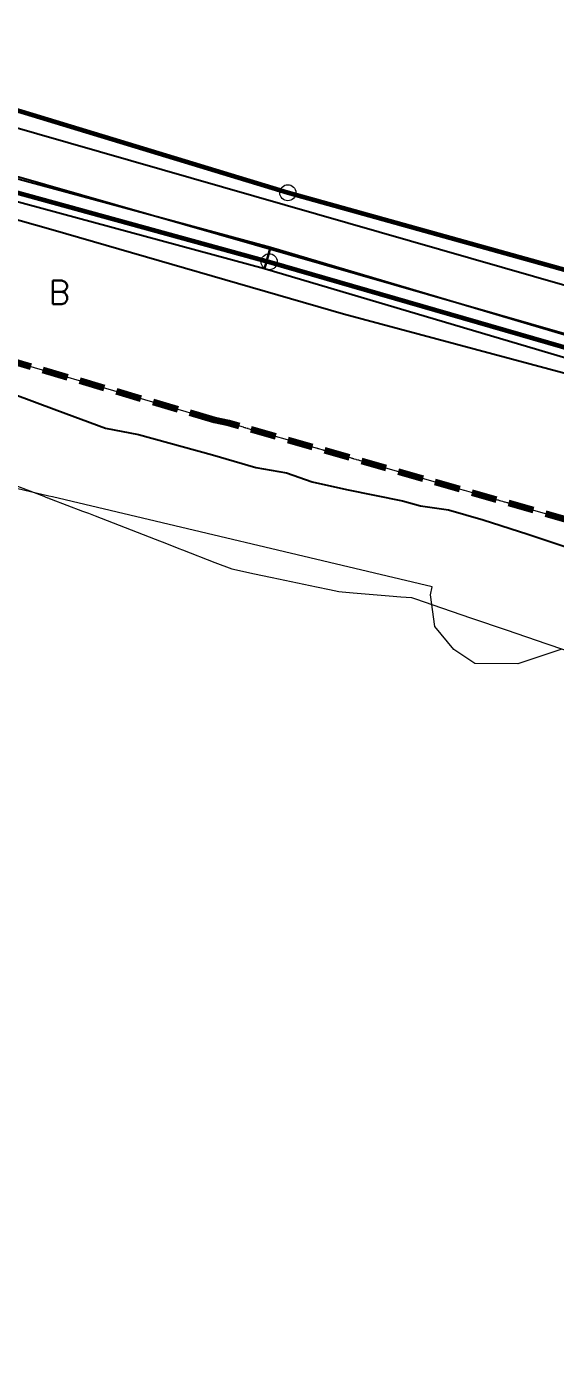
# Model space of a CAD drawing. Extents: x 2520721 to 2521796, y 1155654 to 1156356.
# Drawn here: x 2521320.3 to 2521403.2, y 1156041.5 to 1156250.5 of the extents above; entities that cross this region are included whole.
import ezdxf

# ---------------------------------------------------------------- set-up
doc = ezdxf.new("R2010")
doc.units = 0
doc.linetypes.add('HIDDEN', pattern=[6, 4, -2])
doc.layers.get('0').update_dxf_attribs({"linetype": 'CONTINUOUS'})
for name, color, linetype in [('B0241', 7, 'CONTINUOUS'), ('CDS_NATURES', 7, 'CONTINUOUS'), ('P_RIM_TRE_EXPLOITATION', 7, 'CONTINUOUS'), ('P_RIM_TRE_EXTRACTION', 7, 'CONTINUOUS'), ('POINTS', 7, 'CONTINUOUS'), ('PROPRIETE_IMMEUBLES', 7, 'CONTINUOUS'), ('RAMBLAIS0237', 7, 'CONTINUOUS'), ('SECTEUR_NON_EXPLOITE0253', 7, 'CONTINUOUS')]:
    doc.layers.add(name, color=color, linetype=linetype)
doc.styles.get("Standard").update_dxf_attribs({"font": 'simplex'})

# ---------------------------------------------------------------- blocks, each defined once
blk = doc.blocks.new('*G252415')
at = {"color": 7}
for points in [[(255.7, 423.96, 0), (254.75, 420.59, 0), (171.78, 443.03, 0), (172.76, 446.39, 0)], [(329.86, 401.97, 0), (328.98, 398.59, 0), (254.75, 420.59, 0), (255.7, 423.96, 0)]]:
    blk.add_polyline3d(points, close=True, dxfattribs=at)
blk = doc.blocks.new('1')
at = {"layer": 'POINTS', "color": 8, "lineweight": 15}
blk.add_circle((0, 0), 0.7, dxfattribs=at)
at = {"layer": 'POINTS', "color": 7}
blk.add_circle((0, 0), 0.05, dxfattribs=at)
blk = doc.blocks.new('*G609309')
at = {"layer": 'RAMBLAIS0237', "color": 7, "lineweight": 20}
blk.add_polyline3d([(198.77, 256.96, 0), (191.9, 254.69, 0), (185.13, 254.72, 0), (181.82, 256.92, 0), (178.87, 260.52, 0), (178.21, 265.47, 0), (178.44, 266.75, 0), (118.93, 280.81, 0), (118.34, 280.95, 0), (49.93, 297.12, 0)], dxfattribs=at)
blk = doc.blocks.new('*G611316')
at = {"layer": 'RAMBLAIS0237', "color": 7, "lineweight": 20}
blk.add_polyline3d([(198.77, 256.96, 0), (191.9, 254.69, 0), (185.13, 254.72, 0), (181.82, 256.92, 0), (178.87, 260.52, 0), (178.21, 265.47, 0), (178.44, 266.75, 0), (118.93, 280.81, 0), (118.34, 280.95, 0), (49.93, 297.12, 0)], dxfattribs=at)

msp = doc.modelspace()

# ---------------------------------------------------------------- linework, layer by layer
at = {"layer": 'B0241', "color": 37, "lineweight": 20}
for points in [[(2521405.124, 1156196.112, 670.1), (2521370.014, 1156205.492, 670.63), (2521324.494, 1156218.672, 671.49), (2521300.594, 1156225.432, 672.61)], [(2521318.086, 1156193.073, 668.21), (2521325.086, 1156190.473, 668.21), (2521332.686, 1156187.673, 668.21), (2521337.886, 1156186.673, 668.21), (2521349.486, 1156183.473, 668.21), (2521356.286, 1156181.473, 668.21), (2521361.086, 1156180.673, 668.21), (2521365.086, 1156179.273, 668.21), (2521370.486, 1156178.073, 668.21), (2521379.286, 1156176.273, 668.21), (2521382.086, 1156175.473, 668.21), (2521386.486, 1156174.873, 668.21), (2521391.886, 1156173.273, 668.21), (2521398.886, 1156171.073, 668.21), (2521404.887, 1156169.073, 668.21)]]:
    msp.add_polyline3d(points, dxfattribs=at)
at = {"layer": 'B0241', "color": 7}
for points in [[(2521405.124, 1156196.112, 670.1), (2521370.014, 1156205.492, 670.63), (2521324.494, 1156218.672, 671.49), (2521300.594, 1156225.432, 672.61)], [(2521318.086, 1156193.073, 668.21), (2521325.086, 1156190.473, 668.21), (2521332.686, 1156187.673, 668.21), (2521337.886, 1156186.673, 668.21), (2521349.486, 1156183.473, 668.21), (2521356.286, 1156181.473, 668.21), (2521361.086, 1156180.673, 668.21), (2521365.086, 1156179.273, 668.21), (2521370.486, 1156178.073, 668.21), (2521379.286, 1156176.273, 668.21), (2521382.086, 1156175.473, 668.21), (2521386.486, 1156174.873, 668.21), (2521391.886, 1156173.273, 668.21), (2521398.886, 1156171.073, 668.21), (2521404.887, 1156169.073, 668.21)]]:
    msp.add_polyline3d(points, dxfattribs=at)
at = {"layer": 'CDS_NATURES', "color": 8}
for points in [[(2521265.019, 1156250.156, 0), (2521292.763, 1156242.188, 0), (2521433.808, 1156201.683, 0)], [(2521296.124, 1156233.592, 0), (2521432.14, 1156194.623, 0)]]:
    msp.add_polyline3d(points, dxfattribs=at)
at = {"layer": 'P_RIM_TRE_EXPLOITATION', "color": 161, "linetype": 'HIDDEN', "lineweight": 158}
msp.add_polyline3d([(2521267.824, 1155771.984, 0), (2521341.744, 1155820.392, 0), (2521442.048, 1155886.077, 0), (2521480.376, 1155911.177, 0), (2521484.08, 1155913.92, 0), (2521487.443, 1155917.07, 0), (2521490.422, 1155920.587, 0), (2521492.977, 1155924.422, 0), (2521495.073, 1155928.526, 0), (2521496.684, 1155932.844, 0), (2521497.787, 1155937.319, 0), (2521498.368, 1155941.891, 0), (2521498.42, 1155946.499, 0), (2521497.941, 1155951.082, 0), (2521463.741, 1156160.673, 0), (2521444.207, 1156163.074, 0), (2521434.404, 1156164.895, 0), (2521352.024, 1156188.446, 0), (2521349.789, 1156188.923, 0), (2521198.816, 1156232.686, 0)], dxfattribs=at)
at = {"layer": 'PROPRIETE_IMMEUBLES', "color": 8, "lineweight": 60}
for points in [[(2521784.101, 1156291.983, 0), (2521769.45, 1156292.66, 0), (2521728.526, 1156288.038, 0), (2521705.378, 1156282.51, 0), (2521678.328, 1156276.403, 0), (2521656.912, 1156270.633, 0), (2521614.501, 1156253.577, 0), (2521542.799, 1156217.214, 0), (2521511.027, 1156203.563, 0), (2521485.183, 1156198.414, 0), (2521460.789, 1156198.941, 0), (2521435.933, 1156203.755, 0), (2521361.286, 1156224.535, 0), (2521279.427, 1156249.387, 0)], [(2521157.05, 1156273.577, 0), (2521189.082, 1156261.647, 0), (2521234.429, 1156249.239, 0), (2521274.546, 1156236.722, 0), (2521358.363, 1156213.731, 0), (2521432.472, 1156192.278, 0), (2521459.388, 1156186.163, 0), (2521486.651, 1156184.953, 0), (2521507.331, 1156188.94, 0)]]:
    msp.add_polyline3d(points, dxfattribs=at)
at = {"layer": 'SECTEUR_NON_EXPLOITE0253', "color": 7, "lineweight": 20}
for points in [[(2521403.3, 1156173.787, 0), (2521402.943, 1156173.889, 0), (2521402.843, 1156173.918, 0), (2521402.488, 1156174.019, 0), (2521402.375, 1156174.052, 0), (2521402.235, 1156174.092, 0), (2521402.095, 1156174.131, 0), (2521402.054, 1156174.143, 0), (2521402.038, 1156174.148, 0), (2521397.153, 1156175.544, 0), (2521396.895, 1156175.618, 0), (2521396.875, 1156175.624, 0), (2521396.789, 1156175.649, 0), (2521396.667, 1156175.683, 0), (2521396.54, 1156175.72, 0), (2521396.46, 1156175.742, 0), (2521396.344, 1156175.776, 0), (2521396.186, 1156175.821, 0), (2521395.905, 1156175.901, 0), (2521395.84, 1156175.92, 0), (2521395.776, 1156175.938, 0), (2521395.657, 1156175.972, 0), (2521395.353, 1156176.059, 0), (2521395.258, 1156176.086, 0), (2521395.101, 1156176.131, 0), (2521395.018, 1156176.155, 0), (2521394.922, 1156176.182, 0), (2521394.731, 1156176.237, 0), (2521394.599, 1156176.275, 0), (2521394.586, 1156176.278, 0), (2521394.563, 1156176.285, 0), (2521394.519, 1156176.297, 0), (2521394.312, 1156176.357, 0), (2521394.229, 1156176.38, 0), (2521393.862, 1156176.485, 0), (2521393.752, 1156176.517, 0), (2521388.967, 1156177.885, 0), (2521388.936, 1156177.893, 0), (2521388.793, 1156177.934, 0), (2521388.43, 1156178.038, 0), (2521388.389, 1156178.05, 0), (2521388.382, 1156178.052, 0), (2521388.212, 1156178.101, 0), (2521387.987, 1156178.165, 0), (2521387.98, 1156178.167, 0), (2521387.904, 1156178.188, 0), (2521387.836, 1156178.208, 0), (2521387.702, 1156178.246, 0), (2521387.692, 1156178.249, 0), (2521387.69, 1156178.25, 0), (2521387.643, 1156178.263, 0), (2521387.441, 1156178.321, 0), (2521387.298, 1156178.362, 0), (2521387.162, 1156178.401, 0), (2521386.923, 1156178.469, 0), (2521386.851, 1156178.49, 0), (2521386.764, 1156178.514, 0), (2521381.864, 1156179.915, 0), (2521381.702, 1156179.962, 0), (2521381.43, 1156180.039, 0), (2521381.416, 1156180.043, 0), (2521381.402, 1156180.047, 0), (2521381.029, 1156180.154, 0), (2521380.641, 1156180.265, 0), (2521380.637, 1156180.266, 0), (2521380.634, 1156180.267, 0), (2521380.629, 1156180.268, 0), (2521380.624, 1156180.27, 0), (2521380.238, 1156180.38, 0), (2521379.859, 1156180.489, 0), (2521379.807, 1156180.503, 0), (2521379.762, 1156180.516, 0), (2521379.748, 1156180.52, 0), (2521379.675, 1156180.541, 0), (2521379.564, 1156180.573, 0), (2521379.421, 1156180.614, 0), (2521379.381, 1156180.625, 0), (2521379.338, 1156180.637, 0), (2521379.058, 1156180.717, 0), (2521372.972, 1156182.457, 0), (2521372.953, 1156182.463, 0), (2521372.94, 1156182.467, 0), (2521372.907, 1156182.476, 0), (2521372.655, 1156182.548, 0), (2521372.643, 1156182.552, 0), (2521372.407, 1156182.619, 0), (2521372.241, 1156182.666, 0), (2521372.075, 1156182.714, 0), (2521371.993, 1156182.737, 0), (2521371.688, 1156182.824, 0), (2521371.649, 1156182.836, 0), (2521371.51, 1156182.875, 0), (2521371.456, 1156182.891, 0), (2521371.41, 1156182.904, 0), (2521371.348, 1156182.922, 0), (2521371.261, 1156182.947, 0), (2521371.131, 1156182.984, 0), (2521367.008, 1156184.162, 0), (2521366.948, 1156184.18, 0), (2521366.939, 1156184.182, 0), (2521366.935, 1156184.183, 0), (2521366.932, 1156184.184, 0), (2521366.93, 1156184.185, 0), (2521366.893, 1156184.195, 0), (2521366.847, 1156184.208, 0), (2521366.812, 1156184.218, 0), (2521366.801, 1156184.222, 0), (2521366.65, 1156184.265, 0), (2521366.644, 1156184.266, 0), (2521366.325, 1156184.358, 0), (2521366.153, 1156184.407, 0), (2521366.141, 1156184.41, 0), (2521366.102, 1156184.421, 0), (2521366.051, 1156184.436, 0), (2521365.979, 1156184.457, 0), (2521365.976, 1156184.457, 0), (2521365.953, 1156184.464, 0), (2521365.798, 1156184.508, 0), (2521365.721, 1156184.53, 0), (2521362.697, 1156185.395, 0), (2521362.322, 1156185.502, 0), (2521362.287, 1156185.512, 0), (2521362.188, 1156185.54, 0), (2521361.969, 1156185.603, 0), (2521361.817, 1156185.646, 0), (2521361.762, 1156185.662, 0), (2521361.712, 1156185.677, 0), (2521361.704, 1156185.679, 0), (2521361.585, 1156185.713, 0), (2521355.637, 1156187.413, 0), (2521355.067, 1156187.576, 0), (2521355.055, 1156187.58, 0), (2521355.048, 1156187.581, 0), (2521355.043, 1156187.583, 0), (2521355.041, 1156187.583, 0), (2521354.954, 1156187.609, 0), (2521354.937, 1156187.613, 0), (2521354.893, 1156187.626, 0), (2521354.706, 1156187.68, 0), (2521354.645, 1156187.697, 0), (2521354.61, 1156187.707, 0), (2521354.602, 1156187.709, 0), (2521354.562, 1156187.72, 0), (2521354.384, 1156187.771, 0), (2521354.314, 1156187.791, 0), (2521352.024, 1156188.446, 0), (2521349.789, 1156188.923, 0), (2521346.319, 1156189.929, 0), (2521346.283, 1156189.939, 0), (2521346.007, 1156190.019, 0), (2521345.337, 1156190.214, 0), (2521338.861, 1156192.091, 0), (2521337.459, 1156192.497, 0), (2521335.996, 1156192.921, 0), (2521330.396, 1156194.545, 0), (2521324.689, 1156196.199, 0), (2521323.251, 1156196.616, 0), (2521322.834, 1156196.736, 0), (2521320.331, 1156197.462, 0)], [(2521313.363, 1156180.662, 0), (2521323.017, 1156176.99, 0), (2521323.222, 1156176.912, 0), (2521323.62, 1156176.761, 0), (2521323.669, 1156176.742, 0), (2521323.813, 1156176.687, 0), (2521323.818, 1156176.686, 0), (2521323.89, 1156176.658, 0), (2521324.016, 1156176.61, 0), (2521324.044, 1156176.599, 0), (2521324.051, 1156176.597, 0), (2521324.056, 1156176.595, 0), (2521324.201, 1156176.54, 0), (2521329.089, 1156174.68, 0), (2521330.015, 1156174.322, 0), (2521331.064, 1156173.916, 0), (2521331.08, 1156173.91, 0), (2521340.473, 1156170.274, 0), (2521342.24, 1156169.59, 0), (2521344.219, 1156168.824, 0), (2521344.777, 1156168.608, 0), (2521349.867, 1156166.638, 0), (2521352.484, 1156165.625, 0), (2521353.686, 1156165.369, 0), (2521355.322, 1156165.021, 0), (2521357.036, 1156164.656, 0), (2521358.841, 1156164.272, 0), (2521365.768, 1156162.798, 0), (2521367.793, 1156162.367, 0), (2521369.283, 1156162.05, 0), (2521369.788, 1156162.009, 0), (2521371.52, 1156161.867, 0), (2521377.175, 1156161.404, 0), (2521379.026, 1156161.253, 0), (2521380.652, 1156161.12, 0), (2521381.279, 1156160.906, 0), (2521385.374, 1156159.509, 0), (2521390.071, 1156157.907, 0), (2521395.506, 1156156.052, 0), (2521401.866, 1156153.883, 0), (2521409.405, 1156151.311, 0)]]:
    msp.add_polyline3d(points, dxfattribs=at)

# ---------------------------------------------------------------- block references
at = {"color": 0}
msp.add_blockref('*G609309', (2521205.466, 1155896.072), dxfattribs=at)
at = {"layer": 'P_RIM_TRE_EXTRACTION', "color": 2}
msp.add_blockref('*G252415', (2521102.865, 1155792.028), dxfattribs=at)
at = {"layer": 'POINTS', "color": 0, "xscale": 1.8, "yscale": 1.8, "zscale": 1.8}
for p in [(2521361.286, 1156224.535), (2521358.363, 1156213.731)]:
    msp.add_blockref('1', p, dxfattribs=at)
at = {"layer": 'RAMBLAIS0237', "color": 7}
msp.add_blockref('*G611316', (2521205.466, 1155896.072), dxfattribs=at)

# ---------------------------------------------------------------- texts
at = {"layer": 'B0241', "color": 7}
msp.add_text('B', height=3.696, dxfattribs=at).set_placement((2521323.814, 1156207.072))

doc.saveas('drawing.dxf')
